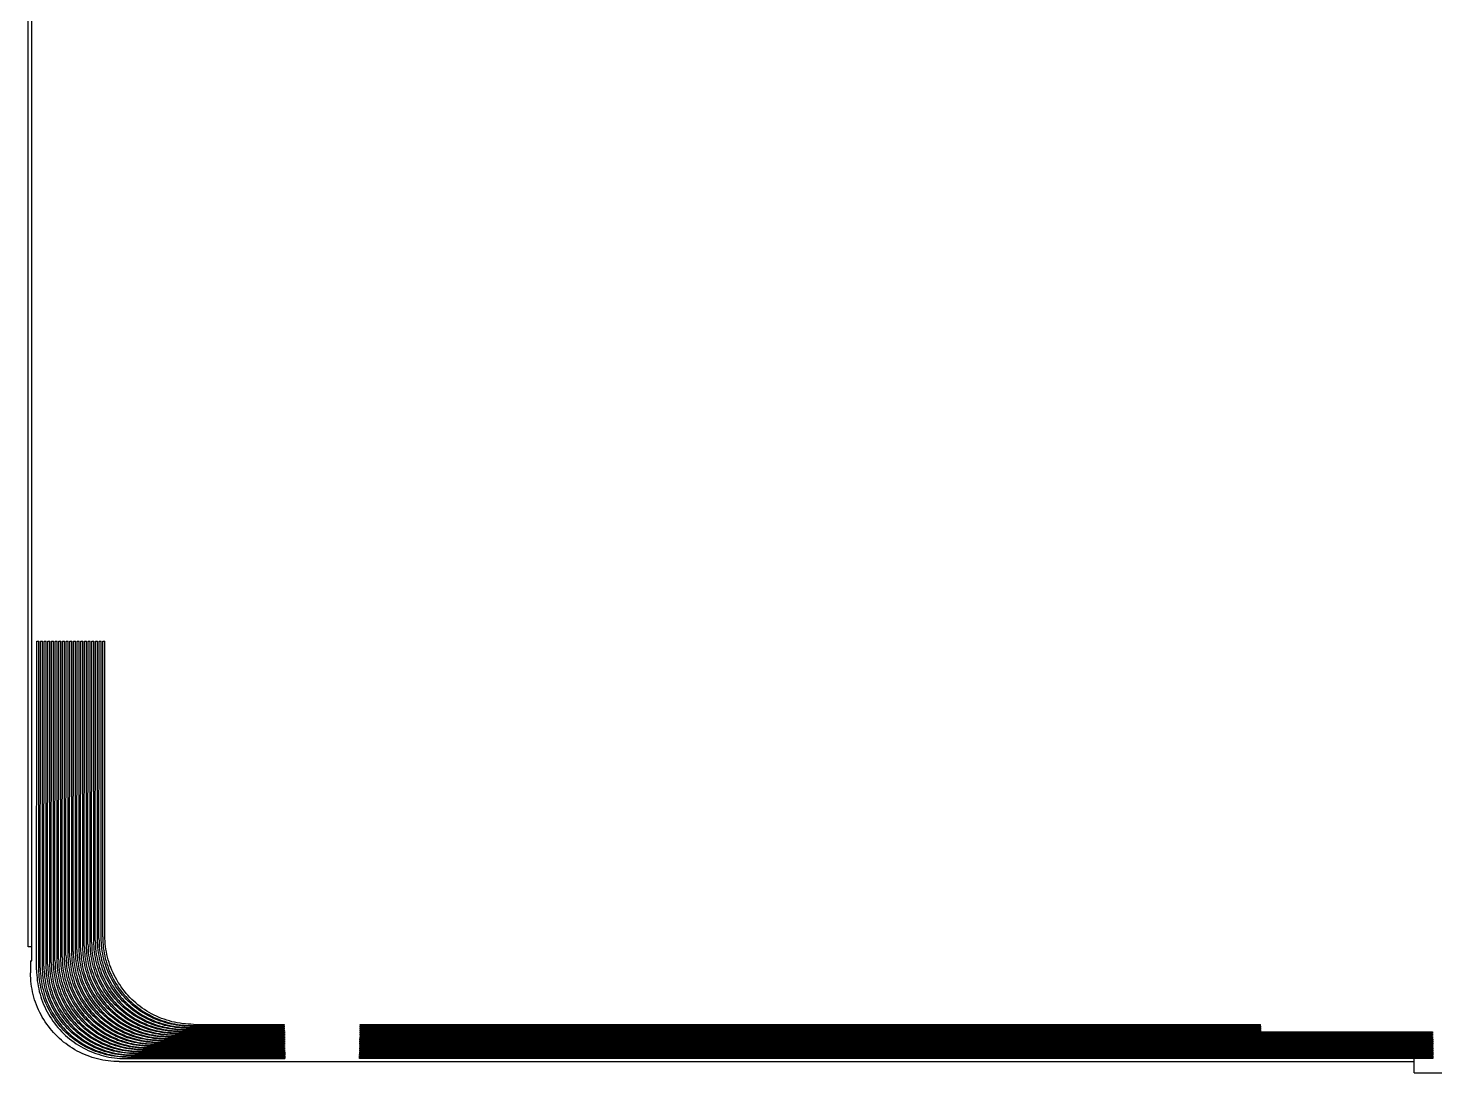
# Model space of a CAD drawing. Extents: x 0 to 34, y -0.3 to 21.7.
# Drawn here: x 17.413 to 19.297, y 7.043 to 8.441 of the extents above; entities that cross this region are included whole.
import ezdxf

# ---------------------------------------------------------------- set-up
doc = ezdxf.new("R2010")
doc.units = 0
doc.header["$LTSCALE"] = 1.87
doc.layers.get('0').update_dxf_attribs({"linetype": 'CONTINUOUS'})

msp = doc.modelspace()

# ---------------------------------------------------------------- linework, layer by layer
at = {"color": 7, "linetype": 'CONTINUOUS'}
for p, q in [((17.4135, 7.212), (17.4135, 9.162)), ((17.4184, 7.1933), (17.4184, 9.162)), ((17.4249, 7.1811), (17.4251, 7.6208)), ((17.4251, 7.6208), (17.4277, 7.6208)), ((17.4279, 7.1827), (17.4277, 7.6208)), ((17.4298, 7.1836), (17.43, 7.6208)), ((17.43, 7.6208), (17.4326, 7.6208)), ((17.4328, 7.1851), (17.4326, 7.6208)), ((17.4347, 7.1861), (17.4349, 7.6208)), ((17.4349, 7.6208), (17.4375, 7.6208)), ((17.4377, 7.1876), (17.4375, 7.6208)), ((17.4396, 7.1885), (17.4398, 7.6208)), ((17.4398, 7.6208), (17.4424, 7.6208)), ((17.4426, 7.19), (17.4424, 7.6208)), ((17.4445, 7.191), (17.4447, 7.6208)), ((17.4447, 7.6208), (17.4474, 7.6208)), ((17.4475, 7.1925), (17.4474, 7.6208)), ((17.4494, 7.1934), (17.4496, 7.6208)), ((17.4496, 7.6208), (17.4523, 7.6208)), ((17.4525, 7.1949), (17.4523, 7.6208)), ((17.4543, 7.1959), (17.4545, 7.6208)), ((17.4545, 7.6208), (17.4572, 7.6208)), ((17.4574, 7.1974), (17.4572, 7.6208)), ((17.4592, 7.1983), (17.4594, 7.6208)), ((17.4594, 7.6208), (17.4621, 7.6208)), ((17.4623, 7.1998), (17.4621, 7.6208)), ((17.4641, 7.2008), (17.4643, 7.6208)), ((17.4643, 7.6208), (17.467, 7.6208)), ((17.4672, 7.2023), (17.467, 7.6208)), ((17.4691, 7.2032), (17.4693, 7.6208)), ((17.4693, 7.6208), (17.4719, 7.6208)), ((17.4721, 7.2048), (17.4719, 7.6208)), ((17.474, 7.2057), (17.4742, 7.6208)), ((17.4742, 7.6208), (17.4768, 7.6208)), ((17.477, 7.2072), (17.4768, 7.6208)), ((17.4789, 7.2081), (17.4791, 7.6208)), ((17.4791, 7.6208), (17.4817, 7.6208)), ((17.4819, 7.2097), (17.4817, 7.6208)), ((17.4838, 7.2106), (17.484, 7.6208)), ((17.484, 7.6208), (17.4866, 7.6208)), ((17.4868, 7.2121), (17.4866, 7.6208)), ((17.4887, 7.2131), (17.4889, 7.6208)), ((17.4889, 7.6208), (17.4915, 7.6208)), ((17.4917, 7.2146), (17.4915, 7.6208)), ((17.4936, 7.2155), (17.4938, 7.6208)), ((17.4938, 7.6208), (17.4964, 7.6208)), ((17.4966, 7.217), (17.4964, 7.6208)), ((17.4985, 7.218), (17.4987, 7.6208)), ((17.4987, 7.6208), (17.5014, 7.6208)), ((17.5015, 7.2195), (17.5014, 7.6208)), ((17.5034, 7.2204), (17.5036, 7.6208)), ((17.5036, 7.6208), (17.5063, 7.6208)), ((17.5064, 7.2219), (17.5063, 7.6208)), ((17.5083, 7.2229), (17.5085, 7.6208)), ((17.5085, 7.6208), (17.5112, 7.6208)), ((17.5114, 7.2244), (17.5112, 7.6208)), ((17.5133, 7.2253), (17.5134, 7.6208)), ((17.5134, 7.6208), (17.5161, 7.6208)), ((17.5163, 7.2268), (17.5161, 7.6208)), ((17.4184, 7.212), (17.4135, 7.212)), ((17.4166, 7.1933), (17.4184, 7.1933)), ((17.4166, 7.1933), (17.4166, 7.177)), ((17.6253, 7.1032), (17.7565, 7.1032)), ((17.627, 7.1041), (17.7565, 7.1041)), ((17.6302, 7.1057), (17.7565, 7.1057)), ((17.6319, 7.1066), (17.7564, 7.1066)), ((17.6351, 7.1081), (17.7564, 7.1081)), ((17.7564, 7.1081), (17.7564, 7.1066)), ((17.7565, 7.1057), (17.7565, 7.1041)), ((17.7565, 7.1032), (17.7565, 7.1017)), ((17.858, 7.1017), (17.8581, 7.1032)), ((17.8581, 7.1066), (17.8582, 7.1081)), ((19.0639, 7.1066), (17.8581, 7.1066)), ((17.8581, 7.1057), (19.064, 7.1057)), ((17.8581, 7.1041), (17.8581, 7.1057)), ((19.064, 7.1041), (17.8581, 7.1041)), ((17.8581, 7.1032), (19.064, 7.1032)), ((17.8582, 7.1081), (19.0639, 7.1081)), ((19.0639, 7.1066), (19.0639, 7.1081)), ((19.064, 7.1041), (19.064, 7.1057)), ((19.064, 7.1017), (19.064, 7.1032)), ((17.586, 7.0836), (17.7568, 7.0836)), ((17.5878, 7.0845), (17.7568, 7.0845)), ((17.5909, 7.086), (17.7568, 7.086)), ((17.5927, 7.0869), (17.7568, 7.0869)), ((17.5958, 7.0885), (17.7568, 7.0885)), ((17.5976, 7.0894), (17.7567, 7.0894)), ((17.6007, 7.0909), (17.7567, 7.0909)), ((17.6025, 7.0918), (17.7567, 7.0918)), ((17.6056, 7.0934), (17.7567, 7.0934)), ((17.6074, 7.0943), (17.7567, 7.0943)), ((17.6105, 7.0959), (17.7566, 7.0959)), ((17.6123, 7.0967), (17.7566, 7.0967)), ((17.6154, 7.0983), (17.7566, 7.0983)), ((17.6172, 7.0992), (17.7566, 7.0992)), ((17.6203, 7.1008), (17.7565, 7.1008)), ((17.6221, 7.1017), (17.7565, 7.1017)), ((17.7565, 7.1008), (17.7566, 7.0992)), ((17.7566, 7.0983), (17.7566, 7.0967)), ((17.7566, 7.0959), (17.7567, 7.0943)), ((17.7567, 7.0934), (17.7567, 7.0918)), ((17.7567, 7.0909), (17.7567, 7.0894)), ((17.7568, 7.0885), (17.7568, 7.0869)), ((17.7568, 7.086), (17.7568, 7.0845)), ((17.7568, 7.0836), (17.7569, 7.082)), ((17.8577, 7.0845), (17.8578, 7.086)), ((19.2943, 7.0845), (17.8577, 7.0845)), ((17.8577, 7.0836), (19.2943, 7.0836)), ((17.8577, 7.082), (17.8577, 7.0836)), ((17.8578, 7.0894), (17.8579, 7.0909)), ((19.2942, 7.0894), (17.8578, 7.0894)), ((17.8578, 7.0885), (19.2943, 7.0885)), ((17.8578, 7.0869), (17.8578, 7.0885)), ((19.2943, 7.0869), (17.8578, 7.0869)), ((17.8578, 7.086), (19.2943, 7.086)), ((17.8579, 7.0959), (19.2941, 7.0959)), ((17.8579, 7.0943), (17.8579, 7.0959)), ((19.2942, 7.0943), (17.8579, 7.0943)), ((17.8579, 7.0934), (19.2942, 7.0934)), ((17.8579, 7.0918), (17.8579, 7.0934)), ((19.2942, 7.0918), (17.8579, 7.0918)), ((17.8579, 7.0909), (19.2942, 7.0909)), ((19.064, 7.1017), (17.858, 7.1017)), ((17.858, 7.1008), (19.064, 7.1008)), ((17.858, 7.0992), (17.858, 7.1008)), ((19.0641, 7.0992), (17.858, 7.0992)), ((17.858, 7.0983), (19.2941, 7.0983)), ((17.858, 7.0967), (17.858, 7.0983)), ((19.2941, 7.0967), (17.858, 7.0967)), ((19.0641, 7.0992), (19.064, 7.1008)), ((19.2941, 7.0983), (19.2941, 7.0967)), ((19.2941, 7.0959), (19.2942, 7.0943)), ((19.2942, 7.0934), (19.2942, 7.0918)), ((19.2942, 7.0909), (19.2942, 7.0894)), ((19.2943, 7.0885), (19.2943, 7.0869)), ((19.2943, 7.086), (19.2943, 7.0845)), ((19.2943, 7.0836), (19.2944, 7.082)), ((17.5485, 7.0648), (17.7572, 7.0648)), ((17.5516, 7.0664), (17.7571, 7.0664)), ((17.5534, 7.0673), (17.7571, 7.0673)), ((17.5565, 7.0689), (17.7571, 7.0689)), ((17.5583, 7.0697), (17.7571, 7.0697)), ((17.5614, 7.0713), (17.7571, 7.0713)), ((17.5632, 7.0722), (17.757, 7.0722)), ((17.5664, 7.0738), (17.757, 7.0738)), ((17.5681, 7.0747), (17.757, 7.0747)), ((17.5713, 7.0762), (17.757, 7.0762)), ((17.573, 7.0771), (17.757, 7.0771)), ((17.5762, 7.0787), (17.7569, 7.0787)), ((17.5779, 7.0796), (17.7569, 7.0796)), ((17.5811, 7.0811), (17.7569, 7.0811)), ((17.5828, 7.082), (17.7569, 7.082)), ((17.7569, 7.0811), (17.7569, 7.0796)), ((17.7569, 7.0787), (17.757, 7.0771)), ((17.757, 7.0762), (17.757, 7.0747)), ((17.757, 7.0738), (17.757, 7.0722)), ((17.7571, 7.0713), (17.7571, 7.0697)), ((17.7571, 7.0689), (17.7571, 7.0673)), ((17.7571, 7.0664), (17.7572, 7.0648)), ((17.8574, 7.0673), (17.8575, 7.0689)), ((19.2946, 7.0673), (17.8574, 7.0673)), ((17.8574, 7.0664), (19.2946, 7.0664)), ((17.8574, 7.0648), (17.8574, 7.0664)), ((19.2947, 7.0648), (17.8574, 7.0648)), ((17.8575, 7.0722), (17.8576, 7.0738)), ((19.2945, 7.0722), (17.8575, 7.0722)), ((17.8575, 7.0713), (19.2946, 7.0713)), ((17.8575, 7.0697), (17.8575, 7.0713)), ((19.2946, 7.0697), (17.8575, 7.0697)), ((17.8575, 7.0689), (19.2946, 7.0689)), ((17.8576, 7.0787), (19.2944, 7.0787)), ((17.8576, 7.0771), (17.8576, 7.0787)), ((19.2945, 7.0771), (17.8576, 7.0771)), ((17.8576, 7.0762), (19.2945, 7.0762)), ((17.8576, 7.0747), (17.8576, 7.0762)), ((19.2945, 7.0747), (17.8576, 7.0747)), ((17.8576, 7.0738), (19.2945, 7.0738)), ((19.2944, 7.082), (17.8577, 7.082)), ((17.8577, 7.0811), (19.2944, 7.0811)), ((17.8577, 7.0796), (17.8577, 7.0811)), ((19.2944, 7.0796), (17.8577, 7.0796)), ((19.2944, 7.0811), (19.2944, 7.0796)), ((19.2944, 7.0787), (19.2945, 7.0771)), ((19.2945, 7.0762), (19.2945, 7.0747)), ((19.2945, 7.0738), (19.2945, 7.0722)), ((19.2946, 7.0713), (19.2946, 7.0697)), ((19.2946, 7.0689), (19.2946, 7.0673)), ((19.2946, 7.0664), (19.2947, 7.0648)), ((17.5354, 7.0583), (19.2697, 7.0583)), ((17.5436, 7.0624), (17.7572, 7.0624)), ((17.5467, 7.064), (17.7572, 7.064)), ((17.7572, 7.064), (17.7572, 7.0624)), ((17.8574, 7.064), (19.2947, 7.064)), ((17.8574, 7.0624), (17.8574, 7.064)), ((19.2947, 7.0624), (17.8574, 7.0624)), ((19.2697, 7.0432), (19.2697, 7.062)), ((19.2947, 7.064), (19.2947, 7.0624)), ((19.2697, 7.0432), (19.501, 7.0432))]:
    msp.add_line(p, q, dxfattribs=at)
for points in [[(17.4936, 7.2155), (17.4937, 7.2118), (17.4938, 7.2082), (17.4941, 7.2045), (17.4945, 7.2009), (17.495, 7.1973), (17.4956, 7.1937), (17.4964, 7.1901), (17.4972, 7.1865), (17.4981, 7.183), (17.4992, 7.1795), (17.5004, 7.176), (17.5016, 7.1726), (17.503, 7.1692), (17.5045, 7.1659), (17.506, 7.1626), (17.5077, 7.1593), (17.5095, 7.1561), (17.5114, 7.153), (17.5134, 7.1499), (17.5154, 7.1469), (17.5176, 7.1439), (17.5198, 7.141), (17.5222, 7.1382), (17.5246, 7.1355), (17.5271, 7.1328), (17.5297, 7.1302), (17.5323, 7.1277), (17.5351, 7.1253), (17.5379, 7.123), (17.5408, 7.1207), (17.5437, 7.1186), (17.5467, 7.1165), (17.5498, 7.1145), (17.5529, 7.1127), (17.5561, 7.1109), (17.5594, 7.1092), (17.5627, 7.1076), (17.566, 7.1061), (17.5694, 7.1048), (17.5728, 7.1035), (17.5763, 7.1023), (17.5798, 7.1013), (17.5833, 7.1003), (17.5869, 7.0995), (17.5905, 7.0988), (17.5941, 7.0982), (17.5977, 7.0976), (17.6014, 7.0973), (17.605, 7.097), (17.6086, 7.0968), (17.6123, 7.0967)], [(17.6154, 7.0983), (17.6118, 7.0984), (17.6081, 7.0985), (17.6045, 7.0988), (17.6008, 7.0992), (17.5972, 7.0997), (17.5936, 7.1003), (17.59, 7.1011), (17.5865, 7.1019), (17.5829, 7.1028), (17.5794, 7.1039), (17.576, 7.1051), (17.5725, 7.1063), (17.5691, 7.1077), (17.5658, 7.1092), (17.5625, 7.1108), (17.5593, 7.1124), (17.5561, 7.1142), (17.5529, 7.1161), (17.5498, 7.1181), (17.5468, 7.1201), (17.5439, 7.1223), (17.541, 7.1245), (17.5382, 7.1269), (17.5354, 7.1293), (17.5328, 7.1318), (17.5302, 7.1344), (17.5277, 7.137), (17.5252, 7.1398), (17.5229, 7.1426), (17.5206, 7.1455), (17.5185, 7.1484), (17.5164, 7.1514), (17.5144, 7.1545), (17.5126, 7.1577), (17.5108, 7.1609), (17.5091, 7.1641), (17.5075, 7.1674), (17.506, 7.1707), (17.5047, 7.1741), (17.5034, 7.1776), (17.5022, 7.181), (17.5012, 7.1845), (17.5002, 7.1881), (17.4994, 7.1916), (17.4987, 7.1952), (17.498, 7.1988), (17.4975, 7.2024), (17.4971, 7.2061), (17.4969, 7.2097), (17.4967, 7.2134), (17.4966, 7.217)], [(17.4985, 7.218), (17.4986, 7.2143), (17.4987, 7.2106), (17.499, 7.207), (17.4994, 7.2034), (17.4999, 7.1997), (17.5005, 7.1961), (17.5013, 7.1925), (17.5021, 7.189), (17.503, 7.1855), (17.5041, 7.1819), (17.5053, 7.1785), (17.5065, 7.175), (17.5079, 7.1717), (17.5094, 7.1683), (17.511, 7.165), (17.5126, 7.1618), (17.5144, 7.1586), (17.5163, 7.1554), (17.5183, 7.1523), (17.5203, 7.1493), (17.5225, 7.1464), (17.5247, 7.1435), (17.5271, 7.1407), (17.5295, 7.1379), (17.532, 7.1353), (17.5346, 7.1327), (17.5372, 7.1302), (17.54, 7.1278), (17.5428, 7.1254), (17.5457, 7.1232), (17.5486, 7.121), (17.5516, 7.119), (17.5547, 7.117), (17.5579, 7.1151), (17.5611, 7.1133), (17.5643, 7.1116), (17.5676, 7.1101), (17.5709, 7.1086), (17.5743, 7.1072), (17.5778, 7.106), (17.5812, 7.1048), (17.5847, 7.1037), (17.5883, 7.1028), (17.5918, 7.102), (17.5954, 7.1012), (17.599, 7.1006), (17.6026, 7.1001), (17.6063, 7.0997), (17.6099, 7.0994), (17.6136, 7.0993), (17.6172, 7.0992)], [(17.6203, 7.1008), (17.6167, 7.1008), (17.613, 7.101), (17.6094, 7.1013), (17.6058, 7.1017), (17.6021, 7.1022), (17.5985, 7.1028), (17.5949, 7.1035), (17.5914, 7.1043), (17.5878, 7.1053), (17.5843, 7.1063), (17.5809, 7.1075), (17.5774, 7.1088), (17.5741, 7.1102), (17.5707, 7.1116), (17.5674, 7.1132), (17.5642, 7.1149), (17.561, 7.1167), (17.5578, 7.1185), (17.5547, 7.1205), (17.5517, 7.1226), (17.5488, 7.1247), (17.5459, 7.127), (17.5431, 7.1293), (17.5403, 7.1317), (17.5377, 7.1343), (17.5351, 7.1368), (17.5326, 7.1395), (17.5301, 7.1422), (17.5278, 7.1451), (17.5256, 7.1479), (17.5234, 7.1509), (17.5213, 7.1539), (17.5194, 7.157), (17.5175, 7.1601), (17.5157, 7.1633), (17.514, 7.1666), (17.5124, 7.1699), (17.511, 7.1732), (17.5096, 7.1766), (17.5083, 7.18), (17.5071, 7.1835), (17.5061, 7.187), (17.5051, 7.1905), (17.5043, 7.1941), (17.5036, 7.1977), (17.503, 7.2013), (17.5024, 7.2049), (17.5021, 7.2085), (17.5018, 7.2122), (17.5016, 7.2158), (17.5015, 7.2195)], [(17.5034, 7.2204), (17.5035, 7.2168), (17.5037, 7.2131), (17.5039, 7.2095), (17.5043, 7.2058), (17.5048, 7.2022), (17.5054, 7.1986), (17.5062, 7.195), (17.507, 7.1914), (17.508, 7.1879), (17.509, 7.1844), (17.5102, 7.1809), (17.5114, 7.1775), (17.5128, 7.1741), (17.5143, 7.1708), (17.5159, 7.1675), (17.5175, 7.1642), (17.5193, 7.161), (17.5212, 7.1579), (17.5232, 7.1548), (17.5252, 7.1518), (17.5274, 7.1488), (17.5296, 7.146), (17.532, 7.1431), (17.5344, 7.1404), (17.5369, 7.1377), (17.5395, 7.1351), (17.5421, 7.1326), (17.5449, 7.1302), (17.5477, 7.1279), (17.5506, 7.1256), (17.5535, 7.1235), (17.5566, 7.1214), (17.5596, 7.1194), (17.5628, 7.1176), (17.566, 7.1158), (17.5692, 7.1141), (17.5725, 7.1125), (17.5759, 7.111), (17.5792, 7.1097), (17.5827, 7.1084), (17.5861, 7.1072), (17.5896, 7.1062), (17.5932, 7.1052), (17.5967, 7.1044), (17.6003, 7.1037), (17.6039, 7.1031), (17.6075, 7.1026), (17.6112, 7.1022), (17.6148, 7.1019), (17.6185, 7.1017), (17.6221, 7.1017)], [(17.6253, 7.1032), (17.6216, 7.1033), (17.6179, 7.1034), (17.6143, 7.1037), (17.6107, 7.1041), (17.607, 7.1046), (17.6034, 7.1052), (17.5998, 7.106), (17.5963, 7.1068), (17.5928, 7.1077), (17.5893, 7.1088), (17.5858, 7.11), (17.5823, 7.1112), (17.579, 7.1126), (17.5756, 7.1141), (17.5723, 7.1157), (17.5691, 7.1173), (17.5659, 7.1191), (17.5627, 7.121), (17.5596, 7.123), (17.5566, 7.125), (17.5537, 7.1272), (17.5508, 7.1294), (17.548, 7.1318), (17.5452, 7.1342), (17.5426, 7.1367), (17.54, 7.1393), (17.5375, 7.142), (17.5351, 7.1447), (17.5327, 7.1475), (17.5305, 7.1504), (17.5283, 7.1533), (17.5262, 7.1564), (17.5243, 7.1594), (17.5224, 7.1626), (17.5206, 7.1658), (17.5189, 7.169), (17.5173, 7.1723), (17.5159, 7.1757), (17.5145, 7.179), (17.5132, 7.1825), (17.5121, 7.1859), (17.511, 7.1894), (17.51, 7.193), (17.5092, 7.1965), (17.5085, 7.2001), (17.5079, 7.2037), (17.5074, 7.2073), (17.507, 7.211), (17.5067, 7.2146), (17.5065, 7.2183), (17.5064, 7.2219)], [(17.5083, 7.2229), (17.5084, 7.2192), (17.5086, 7.2156), (17.5088, 7.2119), (17.5092, 7.2083), (17.5097, 7.2046), (17.5104, 7.201), (17.5111, 7.1975), (17.5119, 7.1939), (17.5129, 7.1904), (17.5139, 7.1869), (17.5151, 7.1834), (17.5163, 7.18), (17.5177, 7.1766), (17.5192, 7.1732), (17.5208, 7.1699), (17.5225, 7.1667), (17.5242, 7.1635), (17.5261, 7.1603), (17.5281, 7.1573), (17.5301, 7.1542), (17.5323, 7.1513), (17.5346, 7.1484), (17.5369, 7.1456), (17.5393, 7.1428), (17.5418, 7.1402), (17.5444, 7.1376), (17.5471, 7.1351), (17.5498, 7.1327), (17.5526, 7.1303), (17.5555, 7.1281), (17.5584, 7.1259), (17.5615, 7.1239), (17.5645, 7.1219), (17.5677, 7.12), (17.5709, 7.1182), (17.5741, 7.1166), (17.5774, 7.115), (17.5808, 7.1135), (17.5841, 7.1121), (17.5876, 7.1109), (17.591, 7.1097), (17.5945, 7.1086), (17.5981, 7.1077), (17.6016, 7.1069), (17.6052, 7.1061), (17.6088, 7.1055), (17.6124, 7.105), (17.6161, 7.1046), (17.6197, 7.1043), (17.6234, 7.1042), (17.627, 7.1041)], [(17.6302, 7.1057), (17.6265, 7.1057), (17.6228, 7.1059), (17.6192, 7.1062), (17.6156, 7.1066), (17.6119, 7.1071), (17.6083, 7.1077), (17.6048, 7.1084), (17.6012, 7.1093), (17.5977, 7.1102), (17.5942, 7.1113), (17.5907, 7.1124), (17.5873, 7.1137), (17.5839, 7.1151), (17.5805, 7.1165), (17.5772, 7.1181), (17.574, 7.1198), (17.5708, 7.1216), (17.5676, 7.1235), (17.5646, 7.1254), (17.5615, 7.1275), (17.5586, 7.1296), (17.5557, 7.1319), (17.5529, 7.1342), (17.5501, 7.1367), (17.5475, 7.1392), (17.5449, 7.1417), (17.5424, 7.1444), (17.54, 7.1471), (17.5376, 7.15), (17.5354, 7.1528), (17.5332, 7.1558), (17.5311, 7.1588), (17.5292, 7.1619), (17.5273, 7.165), (17.5255, 7.1682), (17.5238, 7.1715), (17.5222, 7.1748), (17.5208, 7.1781), (17.5194, 7.1815), (17.5181, 7.1849), (17.517, 7.1884), (17.5159, 7.1919), (17.515, 7.1954), (17.5141, 7.199), (17.5134, 7.2026), (17.5128, 7.2062), (17.5123, 7.2098), (17.5119, 7.2134), (17.5116, 7.2171), (17.5114, 7.2207), (17.5114, 7.2244)], [(17.5133, 7.2253), (17.5133, 7.2217), (17.5135, 7.218), (17.5138, 7.2144), (17.5141, 7.2107), (17.5147, 7.2071), (17.5153, 7.2035), (17.516, 7.1999), (17.5168, 7.1963), (17.5178, 7.1928), (17.5188, 7.1893), (17.52, 7.1858), (17.5213, 7.1824), (17.5226, 7.179), (17.5241, 7.1757), (17.5257, 7.1724), (17.5274, 7.1691), (17.5291, 7.1659), (17.531, 7.1628), (17.533, 7.1597), (17.5351, 7.1567), (17.5372, 7.1537), (17.5395, 7.1509), (17.5418, 7.148), (17.5442, 7.1453), (17.5467, 7.1426), (17.5493, 7.1401), (17.552, 7.1376), (17.5547, 7.1351), (17.5575, 7.1328), (17.5604, 7.1305), (17.5634, 7.1284), (17.5664, 7.1263), (17.5694, 7.1244), (17.5726, 7.1225), (17.5758, 7.1207), (17.579, 7.119), (17.5823, 7.1174), (17.5857, 7.116), (17.5891, 7.1146), (17.5925, 7.1133), (17.596, 7.1122), (17.5995, 7.1111), (17.603, 7.1102), (17.6065, 7.1093), (17.6101, 7.1086), (17.6137, 7.108), (17.6174, 7.1075), (17.621, 7.1071), (17.6246, 7.1068), (17.6283, 7.1066), (17.6319, 7.1066)], [(17.6351, 7.1081), (17.6314, 7.1082), (17.6278, 7.1084), (17.6241, 7.1086), (17.6205, 7.109), (17.6169, 7.1095), (17.6132, 7.1101), (17.6097, 7.1109), (17.6061, 7.1117), (17.6026, 7.1127), (17.5991, 7.1137), (17.5956, 7.1149), (17.5922, 7.1161), (17.5888, 7.1175), (17.5854, 7.119), (17.5821, 7.1206), (17.5789, 7.1222), (17.5757, 7.124), (17.5725, 7.1259), (17.5695, 7.1279), (17.5664, 7.1299), (17.5635, 7.1321), (17.5606, 7.1343), (17.5578, 7.1367), (17.555, 7.1391), (17.5524, 7.1416), (17.5498, 7.1442), (17.5473, 7.1469), (17.5449, 7.1496), (17.5425, 7.1524), (17.5403, 7.1553), (17.5381, 7.1582), (17.5361, 7.1613), (17.5341, 7.1643), (17.5322, 7.1675), (17.5304, 7.1707), (17.5287, 7.1739), (17.5272, 7.1772), (17.5257, 7.1806), (17.5243, 7.184), (17.523, 7.1874), (17.5219, 7.1909), (17.5208, 7.1944), (17.5199, 7.1979), (17.519, 7.2014), (17.5183, 7.205), (17.5177, 7.2086), (17.5172, 7.2122), (17.5168, 7.2159), (17.5165, 7.2195), (17.5163, 7.2232), (17.5163, 7.2268)], [(17.4543, 7.1959), (17.4544, 7.1922), (17.4546, 7.1886), (17.4548, 7.1849), (17.4552, 7.1813), (17.4557, 7.1776), (17.4563, 7.174), (17.4571, 7.1705), (17.4579, 7.1669), (17.4589, 7.1634), (17.4599, 7.1599), (17.4611, 7.1564), (17.4623, 7.1529), (17.4637, 7.1496), (17.4652, 7.1462), (17.4668, 7.1429), (17.4684, 7.1397), (17.4702, 7.1365), (17.4721, 7.1333), (17.4741, 7.1303), (17.4761, 7.1272), (17.4783, 7.1243), (17.4805, 7.1214), (17.4829, 7.1186), (17.4853, 7.1158), (17.4878, 7.1132), (17.4904, 7.1106), (17.493, 7.1081), (17.4958, 7.1057), (17.4986, 7.1033), (17.5015, 7.1011), (17.5044, 7.0989), (17.5074, 7.0969), (17.5105, 7.0949), (17.5137, 7.093), (17.5169, 7.0912), (17.5201, 7.0896), (17.5234, 7.088), (17.5267, 7.0865), (17.5301, 7.0851), (17.5336, 7.0839), (17.537, 7.0827), (17.5405, 7.0816), (17.5441, 7.0807), (17.5476, 7.0799), (17.5512, 7.0791), (17.5548, 7.0785), (17.5584, 7.078), (17.5621, 7.0776), (17.5657, 7.0773), (17.5694, 7.0772), (17.573, 7.0771)], [(17.5762, 7.0787), (17.5725, 7.0787), (17.5689, 7.0789), (17.5652, 7.0792), (17.5616, 7.0796), (17.558, 7.0801), (17.5543, 7.0807), (17.5508, 7.0814), (17.5472, 7.0823), (17.5437, 7.0832), (17.5402, 7.0843), (17.5367, 7.0854), (17.5333, 7.0867), (17.5299, 7.0881), (17.5265, 7.0895), (17.5232, 7.0911), (17.52, 7.0928), (17.5168, 7.0946), (17.5136, 7.0965), (17.5106, 7.0984), (17.5075, 7.1005), (17.5046, 7.1027), (17.5017, 7.1049), (17.4989, 7.1072), (17.4962, 7.1097), (17.4935, 7.1122), (17.4909, 7.1147), (17.4884, 7.1174), (17.486, 7.1202), (17.4836, 7.123), (17.4814, 7.1259), (17.4792, 7.1288), (17.4772, 7.1318), (17.4752, 7.1349), (17.4733, 7.138), (17.4715, 7.1412), (17.4698, 7.1445), (17.4683, 7.1478), (17.4668, 7.1511), (17.4654, 7.1545), (17.4641, 7.1579), (17.463, 7.1614), (17.4619, 7.1649), (17.461, 7.1684), (17.4601, 7.172), (17.4594, 7.1756), (17.4588, 7.1792), (17.4583, 7.1828), (17.4579, 7.1864), (17.4576, 7.1901), (17.4574, 7.1937), (17.4574, 7.1974)], [(17.4592, 7.1983), (17.4593, 7.1947), (17.4595, 7.191), (17.4597, 7.1874), (17.4601, 7.1837), (17.4606, 7.1801), (17.4613, 7.1765), (17.462, 7.1729), (17.4628, 7.1693), (17.4638, 7.1658), (17.4648, 7.1623), (17.466, 7.1588), (17.4672, 7.1554), (17.4686, 7.152), (17.4701, 7.1487), (17.4717, 7.1454), (17.4734, 7.1421), (17.4751, 7.1389), (17.477, 7.1358), (17.479, 7.1327), (17.481, 7.1297), (17.4832, 7.1267), (17.4854, 7.1239), (17.4878, 7.121), (17.4902, 7.1183), (17.4927, 7.1156), (17.4953, 7.1131), (17.498, 7.1105), (17.5007, 7.1081), (17.5035, 7.1058), (17.5064, 7.1035), (17.5093, 7.1014), (17.5124, 7.0993), (17.5154, 7.0973), (17.5186, 7.0955), (17.5218, 7.0937), (17.525, 7.092), (17.5283, 7.0904), (17.5317, 7.089), (17.535, 7.0876), (17.5385, 7.0863), (17.5419, 7.0851), (17.5454, 7.0841), (17.549, 7.0831), (17.5525, 7.0823), (17.5561, 7.0816), (17.5597, 7.081), (17.5633, 7.0805), (17.567, 7.0801), (17.5706, 7.0798), (17.5743, 7.0796), (17.5779, 7.0796)], [(17.5811, 7.0811), (17.5774, 7.0812), (17.5738, 7.0814), (17.5701, 7.0816), (17.5665, 7.082), (17.5629, 7.0825), (17.5593, 7.0832), (17.5557, 7.0839), (17.5521, 7.0847), (17.5486, 7.0857), (17.5451, 7.0867), (17.5416, 7.0879), (17.5382, 7.0891), (17.5348, 7.0905), (17.5314, 7.092), (17.5281, 7.0936), (17.5249, 7.0953), (17.5217, 7.097), (17.5186, 7.0989), (17.5155, 7.1009), (17.5125, 7.103), (17.5095, 7.1051), (17.5066, 7.1074), (17.5038, 7.1097), (17.5011, 7.1121), (17.4984, 7.1146), (17.4958, 7.1172), (17.4933, 7.1199), (17.4909, 7.1226), (17.4885, 7.1254), (17.4863, 7.1283), (17.4841, 7.1313), (17.4821, 7.1343), (17.4801, 7.1373), (17.4782, 7.1405), (17.4764, 7.1437), (17.4747, 7.1469), (17.4732, 7.1502), (17.4717, 7.1536), (17.4703, 7.157), (17.469, 7.1604), (17.4679, 7.1639), (17.4668, 7.1674), (17.4659, 7.1709), (17.465, 7.1744), (17.4643, 7.178), (17.4637, 7.1816), (17.4632, 7.1853), (17.4628, 7.1889), (17.4625, 7.1925), (17.4623, 7.1962), (17.4623, 7.1998)], [(17.4641, 7.2008), (17.4642, 7.1971), (17.4644, 7.1935), (17.4647, 7.1898), (17.465, 7.1862), (17.4655, 7.1826), (17.4662, 7.1789), (17.4669, 7.1754), (17.4677, 7.1718), (17.4687, 7.1683), (17.4697, 7.1648), (17.4709, 7.1613), (17.4722, 7.1579), (17.4735, 7.1545), (17.475, 7.1511), (17.4766, 7.1478), (17.4783, 7.1446), (17.48, 7.1414), (17.4819, 7.1382), (17.4839, 7.1352), (17.486, 7.1321), (17.4881, 7.1292), (17.4904, 7.1263), (17.4927, 7.1235), (17.4951, 7.1208), (17.4976, 7.1181), (17.5002, 7.1155), (17.5029, 7.113), (17.5056, 7.1106), (17.5084, 7.1082), (17.5113, 7.106), (17.5143, 7.1038), (17.5173, 7.1018), (17.5203, 7.0998), (17.5235, 7.0979), (17.5267, 7.0961), (17.5299, 7.0945), (17.5332, 7.0929), (17.5366, 7.0914), (17.54, 7.09), (17.5434, 7.0888), (17.5469, 7.0876), (17.5504, 7.0865), (17.5539, 7.0856), (17.5574, 7.0848), (17.561, 7.084), (17.5646, 7.0834), (17.5683, 7.0829), (17.5719, 7.0825), (17.5755, 7.0822), (17.5792, 7.0821), (17.5828, 7.082)], [(17.586, 7.0836), (17.5823, 7.0836), (17.5787, 7.0838), (17.575, 7.0841), (17.5714, 7.0845), (17.5678, 7.085), (17.5642, 7.0856), (17.5606, 7.0863), (17.557, 7.0872), (17.5535, 7.0881), (17.55, 7.0892), (17.5465, 7.0903), (17.5431, 7.0916), (17.5397, 7.093), (17.5363, 7.0945), (17.5331, 7.096), (17.5298, 7.0977), (17.5266, 7.0995), (17.5235, 7.1014), (17.5204, 7.1033), (17.5174, 7.1054), (17.5144, 7.1076), (17.5115, 7.1098), (17.5087, 7.1121), (17.506, 7.1146), (17.5033, 7.1171), (17.5007, 7.1197), (17.4982, 7.1223), (17.4958, 7.1251), (17.4934, 7.1279), (17.4912, 7.1308), (17.489, 7.1337), (17.487, 7.1367), (17.485, 7.1398), (17.4831, 7.1429), (17.4813, 7.1461), (17.4797, 7.1494), (17.4781, 7.1527), (17.4766, 7.156), (17.4752, 7.1594), (17.474, 7.1628), (17.4728, 7.1663), (17.4717, 7.1698), (17.4708, 7.1733), (17.4699, 7.1769), (17.4692, 7.1805), (17.4686, 7.1841), (17.4681, 7.1877), (17.4677, 7.1913), (17.4674, 7.195), (17.4672, 7.1986), (17.4672, 7.2023)], [(17.4691, 7.2032), (17.4691, 7.1996), (17.4693, 7.1959), (17.4696, 7.1923), (17.47, 7.1886), (17.4705, 7.185), (17.4711, 7.1814), (17.4718, 7.1778), (17.4726, 7.1743), (17.4736, 7.1707), (17.4746, 7.1672), (17.4758, 7.1637), (17.4771, 7.1603), (17.4784, 7.1569), (17.4799, 7.1536), (17.4815, 7.1503), (17.4832, 7.147), (17.485, 7.1438), (17.4868, 7.1407), (17.4888, 7.1376), (17.4909, 7.1346), (17.493, 7.1317), (17.4953, 7.1288), (17.4976, 7.1259), (17.5, 7.1232), (17.5025, 7.1205), (17.5051, 7.118), (17.5078, 7.1155), (17.5105, 7.113), (17.5133, 7.1107), (17.5162, 7.1084), (17.5192, 7.1063), (17.5222, 7.1042), (17.5253, 7.1023), (17.5284, 7.1004), (17.5316, 7.0986), (17.5348, 7.0969), (17.5381, 7.0953), (17.5415, 7.0939), (17.5449, 7.0925), (17.5483, 7.0912), (17.5518, 7.0901), (17.5553, 7.089), (17.5588, 7.0881), (17.5624, 7.0872), (17.5659, 7.0865), (17.5695, 7.0859), (17.5732, 7.0854), (17.5768, 7.085), (17.5804, 7.0847), (17.5841, 7.0845), (17.5878, 7.0845)], [(17.5909, 7.086), (17.5872, 7.0861), (17.5836, 7.0863), (17.5799, 7.0865), (17.5763, 7.0869), (17.5727, 7.0874), (17.5691, 7.0881), (17.5655, 7.0888), (17.5619, 7.0896), (17.5584, 7.0906), (17.5549, 7.0916), (17.5514, 7.0928), (17.548, 7.0941), (17.5446, 7.0954), (17.5413, 7.0969), (17.538, 7.0985), (17.5347, 7.1002), (17.5315, 7.1019), (17.5284, 7.1038), (17.5253, 7.1058), (17.5223, 7.1079), (17.5193, 7.11), (17.5164, 7.1123), (17.5136, 7.1146), (17.5109, 7.117), (17.5082, 7.1195), (17.5056, 7.1221), (17.5031, 7.1248), (17.5007, 7.1275), (17.4984, 7.1303), (17.4961, 7.1332), (17.4939, 7.1362), (17.4919, 7.1392), (17.4899, 7.1423), (17.488, 7.1454), (17.4862, 7.1486), (17.4846, 7.1518), (17.483, 7.1551), (17.4815, 7.1585), (17.4801, 7.1619), (17.4789, 7.1653), (17.4777, 7.1688), (17.4766, 7.1723), (17.4757, 7.1758), (17.4749, 7.1794), (17.4741, 7.1829), (17.4735, 7.1865), (17.473, 7.1902), (17.4726, 7.1938), (17.4723, 7.1974), (17.4721, 7.2011), (17.4721, 7.2048)], [(17.474, 7.2057), (17.474, 7.202), (17.4742, 7.1984), (17.4745, 7.1947), (17.4749, 7.1911), (17.4754, 7.1875), (17.476, 7.1839), (17.4767, 7.1803), (17.4775, 7.1767), (17.4785, 7.1732), (17.4795, 7.1697), (17.4807, 7.1662), (17.482, 7.1628), (17.4833, 7.1594), (17.4848, 7.156), (17.4864, 7.1527), (17.4881, 7.1495), (17.4899, 7.1463), (17.4917, 7.1431), (17.4937, 7.1401), (17.4958, 7.1371), (17.4979, 7.1341), (17.5002, 7.1312), (17.5025, 7.1284), (17.5049, 7.1257), (17.5074, 7.123), (17.51, 7.1204), (17.5127, 7.1179), (17.5154, 7.1155), (17.5182, 7.1132), (17.5211, 7.1109), (17.5241, 7.1087), (17.5271, 7.1067), (17.5302, 7.1047), (17.5333, 7.1028), (17.5365, 7.1011), (17.5397, 7.0994), (17.543, 7.0978), (17.5464, 7.0963), (17.5498, 7.0949), (17.5532, 7.0937), (17.5567, 7.0925), (17.5602, 7.0915), (17.5637, 7.0905), (17.5673, 7.0897), (17.5708, 7.0889), (17.5744, 7.0883), (17.5781, 7.0878), (17.5817, 7.0874), (17.5854, 7.0872), (17.589, 7.087), (17.5927, 7.0869)], [(17.5958, 7.0885), (17.5921, 7.0886), (17.5885, 7.0887), (17.5848, 7.089), (17.5812, 7.0894), (17.5776, 7.0899), (17.574, 7.0905), (17.5704, 7.0912), (17.5668, 7.0921), (17.5633, 7.093), (17.5598, 7.0941), (17.5563, 7.0952), (17.5529, 7.0965), (17.5495, 7.0979), (17.5462, 7.0994), (17.5429, 7.1009), (17.5396, 7.1026), (17.5364, 7.1044), (17.5333, 7.1063), (17.5302, 7.1082), (17.5272, 7.1103), (17.5242, 7.1125), (17.5213, 7.1147), (17.5185, 7.1171), (17.5158, 7.1195), (17.5131, 7.122), (17.5105, 7.1246), (17.508, 7.1272), (17.5056, 7.13), (17.5033, 7.1328), (17.501, 7.1357), (17.4989, 7.1386), (17.4968, 7.1416), (17.4948, 7.1447), (17.4929, 7.1478), (17.4912, 7.151), (17.4895, 7.1543), (17.4879, 7.1576), (17.4864, 7.1609), (17.485, 7.1643), (17.4838, 7.1677), (17.4826, 7.1712), (17.4815, 7.1747), (17.4806, 7.1783), (17.4798, 7.1818), (17.479, 7.1854), (17.4784, 7.189), (17.4779, 7.1926), (17.4775, 7.1963), (17.4772, 7.1999), (17.4771, 7.2035), (17.477, 7.2072)], [(17.4789, 7.2081), (17.4789, 7.2045), (17.4791, 7.2008), (17.4794, 7.1972), (17.4798, 7.1935), (17.4803, 7.1899), (17.4809, 7.1863), (17.4816, 7.1827), (17.4825, 7.1792), (17.4834, 7.1756), (17.4845, 7.1721), (17.4856, 7.1687), (17.4869, 7.1652), (17.4883, 7.1618), (17.4897, 7.1585), (17.4913, 7.1552), (17.493, 7.1519), (17.4948, 7.1487), (17.4966, 7.1456), (17.4986, 7.1425), (17.5007, 7.1395), (17.5028, 7.1366), (17.5051, 7.1337), (17.5074, 7.1309), (17.5098, 7.1281), (17.5124, 7.1255), (17.5149, 7.1229), (17.5176, 7.1204), (17.5203, 7.1179), (17.5232, 7.1156), (17.526, 7.1134), (17.529, 7.1112), (17.532, 7.1091), (17.5351, 7.1072), (17.5382, 7.1053), (17.5414, 7.1035), (17.5447, 7.1018), (17.548, 7.1002), (17.5513, 7.0988), (17.5547, 7.0974), (17.5581, 7.0961), (17.5616, 7.095), (17.5651, 7.0939), (17.5686, 7.093), (17.5722, 7.0921), (17.5758, 7.0914), (17.5794, 7.0908), (17.583, 7.0903), (17.5866, 7.0899), (17.5903, 7.0896), (17.5939, 7.0894), (17.5976, 7.0894)], [(17.6007, 7.0909), (17.597, 7.091), (17.5934, 7.0912), (17.5898, 7.0915), (17.5861, 7.0918), (17.5825, 7.0924), (17.5789, 7.093), (17.5753, 7.0937), (17.5717, 7.0945), (17.5682, 7.0955), (17.5647, 7.0965), (17.5612, 7.0977), (17.5578, 7.099), (17.5544, 7.1003), (17.5511, 7.1018), (17.5478, 7.1034), (17.5445, 7.1051), (17.5413, 7.1069), (17.5382, 7.1087), (17.5351, 7.1107), (17.5321, 7.1128), (17.5291, 7.1149), (17.5263, 7.1172), (17.5234, 7.1195), (17.5207, 7.1219), (17.518, 7.1244), (17.5154, 7.127), (17.5129, 7.1297), (17.5105, 7.1324), (17.5082, 7.1352), (17.5059, 7.1381), (17.5038, 7.1411), (17.5017, 7.1441), (17.4997, 7.1472), (17.4978, 7.1503), (17.4961, 7.1535), (17.4944, 7.1567), (17.4928, 7.16), (17.4913, 7.1634), (17.4899, 7.1668), (17.4887, 7.1702), (17.4875, 7.1737), (17.4865, 7.1772), (17.4855, 7.1807), (17.4847, 7.1843), (17.4839, 7.1878), (17.4833, 7.1914), (17.4828, 7.1951), (17.4824, 7.1987), (17.4821, 7.2023), (17.482, 7.206), (17.4819, 7.2097)], [(17.4838, 7.2106), (17.4838, 7.2069), (17.484, 7.2033), (17.4843, 7.1996), (17.4847, 7.196), (17.4852, 7.1924), (17.4858, 7.1888), (17.4865, 7.1852), (17.4874, 7.1816), (17.4883, 7.1781), (17.4894, 7.1746), (17.4905, 7.1711), (17.4918, 7.1677), (17.4932, 7.1643), (17.4946, 7.1609), (17.4962, 7.1576), (17.4979, 7.1544), (17.4997, 7.1512), (17.5016, 7.1481), (17.5035, 7.145), (17.5056, 7.142), (17.5078, 7.139), (17.51, 7.1361), (17.5123, 7.1333), (17.5148, 7.1306), (17.5173, 7.1279), (17.5198, 7.1253), (17.5225, 7.1228), (17.5252, 7.1204), (17.5281, 7.1181), (17.5309, 7.1158), (17.5339, 7.1137), (17.5369, 7.1116), (17.54, 7.1096), (17.5431, 7.1077), (17.5463, 7.106), (17.5496, 7.1043), (17.5529, 7.1027), (17.5562, 7.1012), (17.5596, 7.0999), (17.563, 7.0986), (17.5665, 7.0974), (17.57, 7.0964), (17.5735, 7.0954), (17.5771, 7.0946), (17.5807, 7.0939), (17.5843, 7.0932), (17.5879, 7.0927), (17.5915, 7.0923), (17.5952, 7.0921), (17.5988, 7.0919), (17.6025, 7.0918)], [(17.6056, 7.0934), (17.602, 7.0935), (17.5983, 7.0936), (17.5947, 7.0939), (17.591, 7.0943), (17.5874, 7.0948), (17.5838, 7.0954), (17.5802, 7.0962), (17.5767, 7.097), (17.5731, 7.0979), (17.5696, 7.099), (17.5661, 7.1002), (17.5627, 7.1014), (17.5593, 7.1028), (17.556, 7.1043), (17.5527, 7.1058), (17.5494, 7.1075), (17.5462, 7.1093), (17.5431, 7.1112), (17.54, 7.1132), (17.537, 7.1152), (17.534, 7.1174), (17.5312, 7.1196), (17.5283, 7.122), (17.5256, 7.1244), (17.5229, 7.1269), (17.5203, 7.1295), (17.5178, 7.1321), (17.5154, 7.1349), (17.5131, 7.1377), (17.5108, 7.1406), (17.5087, 7.1435), (17.5066, 7.1465), (17.5046, 7.1496), (17.5028, 7.1528), (17.501, 7.156), (17.4993, 7.1592), (17.4977, 7.1625), (17.4962, 7.1658), (17.4949, 7.1692), (17.4936, 7.1727), (17.4924, 7.1761), (17.4914, 7.1796), (17.4904, 7.1832), (17.4896, 7.1867), (17.4888, 7.1903), (17.4882, 7.1939), (17.4877, 7.1975), (17.4873, 7.2012), (17.487, 7.2048), (17.4869, 7.2085), (17.4868, 7.2121)], [(17.4887, 7.2131), (17.4888, 7.2094), (17.4889, 7.2057), (17.4892, 7.2021), (17.4896, 7.1985), (17.4901, 7.1948), (17.4907, 7.1912), (17.4914, 7.1876), (17.4923, 7.1841), (17.4932, 7.1805), (17.4943, 7.177), (17.4954, 7.1736), (17.4967, 7.1701), (17.4981, 7.1667), (17.4996, 7.1634), (17.5011, 7.1601), (17.5028, 7.1569), (17.5046, 7.1537), (17.5065, 7.1505), (17.5084, 7.1474), (17.5105, 7.1444), (17.5127, 7.1415), (17.5149, 7.1386), (17.5172, 7.1358), (17.5197, 7.133), (17.5222, 7.1304), (17.5248, 7.1278), (17.5274, 7.1253), (17.5302, 7.1229), (17.533, 7.1205), (17.5359, 7.1183), (17.5388, 7.1161), (17.5418, 7.114), (17.5449, 7.1121), (17.548, 7.1102), (17.5512, 7.1084), (17.5545, 7.1067), (17.5578, 7.1052), (17.5611, 7.1037), (17.5645, 7.1023), (17.5679, 7.101), (17.5714, 7.0999), (17.5749, 7.0988), (17.5784, 7.0979), (17.582, 7.097), (17.5856, 7.0963), (17.5892, 7.0957), (17.5928, 7.0952), (17.5964, 7.0948), (17.6001, 7.0945), (17.6037, 7.0943), (17.6074, 7.0943)], [(17.6105, 7.0959), (17.6069, 7.0959), (17.6032, 7.0961), (17.5996, 7.0964), (17.5959, 7.0968), (17.5923, 7.0973), (17.5887, 7.0979), (17.5851, 7.0986), (17.5816, 7.0994), (17.578, 7.1004), (17.5745, 7.1014), (17.5711, 7.1026), (17.5676, 7.1039), (17.5642, 7.1052), (17.5609, 7.1067), (17.5576, 7.1083), (17.5543, 7.11), (17.5511, 7.1118), (17.548, 7.1136), (17.5449, 7.1156), (17.5419, 7.1177), (17.539, 7.1198), (17.5361, 7.1221), (17.5333, 7.1244), (17.5305, 7.1268), (17.5278, 7.1293), (17.5253, 7.1319), (17.5228, 7.1346), (17.5203, 7.1373), (17.518, 7.1401), (17.5157, 7.143), (17.5136, 7.146), (17.5115, 7.149), (17.5095, 7.1521), (17.5077, 7.1552), (17.5059, 7.1584), (17.5042, 7.1617), (17.5026, 7.165), (17.5011, 7.1683), (17.4998, 7.1717), (17.4985, 7.1751), (17.4973, 7.1786), (17.4963, 7.1821), (17.4953, 7.1856), (17.4945, 7.1892), (17.4938, 7.1928), (17.4931, 7.1964), (17.4926, 7.2), (17.4922, 7.2036), (17.492, 7.2073), (17.4918, 7.2109), (17.4917, 7.2146)], [(17.4249, 7.1811), (17.4249, 7.1775), (17.4251, 7.1738), (17.4254, 7.1702), (17.4258, 7.1665), (17.4263, 7.1629), (17.4269, 7.1593), (17.4276, 7.1557), (17.4284, 7.1522), (17.4294, 7.1486), (17.4304, 7.1451), (17.4316, 7.1417), (17.4329, 7.1382), (17.4342, 7.1348), (17.4357, 7.1315), (17.4373, 7.1282), (17.439, 7.1249), (17.4408, 7.1217), (17.4426, 7.1186), (17.4446, 7.1155), (17.4467, 7.1125), (17.4488, 7.1096), (17.4511, 7.1067), (17.4534, 7.1039), (17.4558, 7.1011), (17.4583, 7.0985), (17.4609, 7.0959), (17.4636, 7.0934), (17.4663, 7.0909), (17.4691, 7.0886), (17.472, 7.0864), (17.475, 7.0842), (17.478, 7.0821), (17.4811, 7.0802), (17.4842, 7.0783), (17.4874, 7.0765), (17.4906, 7.0748), (17.4939, 7.0732), (17.4973, 7.0718), (17.5007, 7.0704), (17.5041, 7.0691), (17.5076, 7.068), (17.5111, 7.0669), (17.5146, 7.066), (17.5182, 7.0651), (17.5217, 7.0644), (17.5253, 7.0638), (17.529, 7.0633), (17.5326, 7.0629), (17.5362, 7.0626), (17.5399, 7.0624), (17.5436, 7.0624)], [(17.5467, 7.064), (17.5431, 7.064), (17.5394, 7.0642), (17.5358, 7.0645), (17.5321, 7.0649), (17.5285, 7.0654), (17.5249, 7.066), (17.5213, 7.0667), (17.5178, 7.0675), (17.5142, 7.0685), (17.5107, 7.0695), (17.5072, 7.0707), (17.5038, 7.072), (17.5004, 7.0733), (17.4971, 7.0748), (17.4938, 7.0764), (17.4905, 7.0781), (17.4873, 7.0799), (17.4842, 7.0817), (17.4811, 7.0837), (17.4781, 7.0858), (17.4752, 7.0879), (17.4723, 7.0902), (17.4694, 7.0925), (17.4667, 7.0949), (17.464, 7.0974), (17.4615, 7.1), (17.4589, 7.1027), (17.4565, 7.1054), (17.4542, 7.1082), (17.4519, 7.1111), (17.4498, 7.1141), (17.4477, 7.1171), (17.4457, 7.1202), (17.4439, 7.1233), (17.4421, 7.1265), (17.4404, 7.1298), (17.4388, 7.1331), (17.4373, 7.1364), (17.436, 7.1398), (17.4347, 7.1432), (17.4335, 7.1467), (17.4325, 7.1502), (17.4315, 7.1537), (17.4307, 7.1573), (17.4299, 7.1609), (17.4293, 7.1645), (17.4288, 7.1681), (17.4284, 7.1717), (17.4281, 7.1754), (17.428, 7.179), (17.4279, 7.1827)], [(17.4298, 7.1836), (17.4298, 7.1799), (17.43, 7.1763), (17.4303, 7.1726), (17.4307, 7.169), (17.4312, 7.1654), (17.4318, 7.1618), (17.4325, 7.1582), (17.4334, 7.1546), (17.4343, 7.1511), (17.4354, 7.1476), (17.4365, 7.1441), (17.4378, 7.1407), (17.4392, 7.1373), (17.4406, 7.1339), (17.4422, 7.1306), (17.4439, 7.1274), (17.4457, 7.1242), (17.4475, 7.1211), (17.4495, 7.118), (17.4516, 7.115), (17.4537, 7.112), (17.456, 7.1091), (17.4583, 7.1063), (17.4607, 7.1036), (17.4632, 7.1009), (17.4658, 7.0983), (17.4685, 7.0958), (17.4712, 7.0934), (17.474, 7.0911), (17.4769, 7.0888), (17.4799, 7.0867), (17.4829, 7.0846), (17.486, 7.0826), (17.4891, 7.0807), (17.4923, 7.079), (17.4956, 7.0773), (17.4989, 7.0757), (17.5022, 7.0742), (17.5056, 7.0729), (17.509, 7.0716), (17.5125, 7.0704), (17.516, 7.0694), (17.5195, 7.0684), (17.5231, 7.0676), (17.5267, 7.0669), (17.5303, 7.0662), (17.5339, 7.0657), (17.5375, 7.0653), (17.5412, 7.0651), (17.5448, 7.0649), (17.5485, 7.0648)], [(17.5516, 7.0664), (17.548, 7.0665), (17.5443, 7.0666), (17.5407, 7.0669), (17.537, 7.0673), (17.5334, 7.0678), (17.5298, 7.0684), (17.5262, 7.0692), (17.5227, 7.07), (17.5191, 7.0709), (17.5156, 7.072), (17.5122, 7.0732), (17.5087, 7.0744), (17.5053, 7.0758), (17.502, 7.0773), (17.4987, 7.0789), (17.4954, 7.0805), (17.4922, 7.0823), (17.4891, 7.0842), (17.486, 7.0862), (17.483, 7.0882), (17.4801, 7.0904), (17.4772, 7.0926), (17.4744, 7.095), (17.4716, 7.0974), (17.4689, 7.0999), (17.4664, 7.1025), (17.4639, 7.1051), (17.4614, 7.1079), (17.4591, 7.1107), (17.4568, 7.1136), (17.4547, 7.1165), (17.4526, 7.1195), (17.4506, 7.1226), (17.4488, 7.1258), (17.447, 7.129), (17.4453, 7.1322), (17.4437, 7.1355), (17.4422, 7.1388), (17.4409, 7.1422), (17.4396, 7.1457), (17.4384, 7.1491), (17.4374, 7.1526), (17.4364, 7.1562), (17.4356, 7.1597), (17.4349, 7.1633), (17.4342, 7.1669), (17.4337, 7.1705), (17.4333, 7.1742), (17.4331, 7.1778), (17.4329, 7.1815), (17.4328, 7.1851)], [(17.4347, 7.1861), (17.4347, 7.1824), (17.4349, 7.1787), (17.4352, 7.1751), (17.4356, 7.1714), (17.4361, 7.1678), (17.4367, 7.1642), (17.4374, 7.1606), (17.4383, 7.1571), (17.4392, 7.1535), (17.4403, 7.15), (17.4414, 7.1466), (17.4427, 7.1431), (17.4441, 7.1397), (17.4455, 7.1364), (17.4471, 7.1331), (17.4488, 7.1298), (17.4506, 7.1266), (17.4525, 7.1235), (17.4544, 7.1204), (17.4565, 7.1174), (17.4586, 7.1145), (17.4609, 7.1116), (17.4632, 7.1088), (17.4657, 7.106), (17.4682, 7.1034), (17.4707, 7.1008), (17.4734, 7.0983), (17.4761, 7.0959), (17.479, 7.0935), (17.4818, 7.0913), (17.4848, 7.0891), (17.4878, 7.087), (17.4909, 7.0851), (17.494, 7.0832), (17.4972, 7.0814), (17.5005, 7.0797), (17.5038, 7.0782), (17.5071, 7.0767), (17.5105, 7.0753), (17.5139, 7.074), (17.5174, 7.0729), (17.5209, 7.0718), (17.5244, 7.0709), (17.528, 7.07), (17.5316, 7.0693), (17.5352, 7.0687), (17.5388, 7.0682), (17.5424, 7.0678), (17.5461, 7.0675), (17.5497, 7.0673), (17.5534, 7.0673)], [(17.5565, 7.0689), (17.5529, 7.0689), (17.5492, 7.0691), (17.5456, 7.0694), (17.5419, 7.0698), (17.5383, 7.0703), (17.5347, 7.0709), (17.5311, 7.0716), (17.5276, 7.0724), (17.524, 7.0734), (17.5205, 7.0744), (17.5171, 7.0756), (17.5136, 7.0769), (17.5102, 7.0783), (17.5069, 7.0797), (17.5036, 7.0813), (17.5004, 7.083), (17.4972, 7.0848), (17.494, 7.0866), (17.4909, 7.0886), (17.4879, 7.0907), (17.485, 7.0928), (17.4821, 7.0951), (17.4793, 7.0974), (17.4765, 7.0998), (17.4739, 7.1023), (17.4713, 7.1049), (17.4688, 7.1076), (17.4663, 7.1103), (17.464, 7.1132), (17.4617, 7.116), (17.4596, 7.119), (17.4575, 7.122), (17.4555, 7.1251), (17.4537, 7.1282), (17.4519, 7.1314), (17.4502, 7.1347), (17.4486, 7.138), (17.4471, 7.1413), (17.4458, 7.1447), (17.4445, 7.1481), (17.4433, 7.1516), (17.4423, 7.1551), (17.4413, 7.1586), (17.4405, 7.1622), (17.4398, 7.1658), (17.4391, 7.1694), (17.4386, 7.173), (17.4382, 7.1766), (17.438, 7.1803), (17.4378, 7.1839), (17.4377, 7.1876)], [(17.4396, 7.1885), (17.4397, 7.1848), (17.4398, 7.1812), (17.4401, 7.1775), (17.4405, 7.1739), (17.441, 7.1703), (17.4416, 7.1667), (17.4423, 7.1631), (17.4432, 7.1595), (17.4441, 7.156), (17.4452, 7.1525), (17.4463, 7.149), (17.4476, 7.1456), (17.449, 7.1422), (17.4505, 7.1389), (17.452, 7.1356), (17.4537, 7.1323), (17.4555, 7.1291), (17.4574, 7.126), (17.4593, 7.1229), (17.4614, 7.1199), (17.4636, 7.1169), (17.4658, 7.114), (17.4681, 7.1112), (17.4706, 7.1085), (17.4731, 7.1058), (17.4757, 7.1032), (17.4783, 7.1007), (17.4811, 7.0983), (17.4839, 7.096), (17.4868, 7.0937), (17.4897, 7.0916), (17.4927, 7.0895), (17.4958, 7.0875), (17.4989, 7.0856), (17.5021, 7.0839), (17.5054, 7.0822), (17.5087, 7.0806), (17.512, 7.0791), (17.5154, 7.0778), (17.5188, 7.0765), (17.5223, 7.0753), (17.5258, 7.0743), (17.5293, 7.0733), (17.5329, 7.0725), (17.5365, 7.0718), (17.5401, 7.0711), (17.5437, 7.0706), (17.5473, 7.0702), (17.551, 7.07), (17.5546, 7.0698), (17.5583, 7.0697)], [(17.5614, 7.0713), (17.5578, 7.0714), (17.5541, 7.0715), (17.5505, 7.0718), (17.5469, 7.0722), (17.5432, 7.0727), (17.5396, 7.0733), (17.536, 7.0741), (17.5325, 7.0749), (17.5289, 7.0758), (17.5254, 7.0769), (17.522, 7.0781), (17.5185, 7.0793), (17.5152, 7.0807), (17.5118, 7.0822), (17.5085, 7.0838), (17.5053, 7.0854), (17.5021, 7.0872), (17.4989, 7.0891), (17.4958, 7.0911), (17.4928, 7.0931), (17.4899, 7.0953), (17.487, 7.0975), (17.4842, 7.0999), (17.4814, 7.1023), (17.4788, 7.1048), (17.4762, 7.1074), (17.4737, 7.11), (17.4712, 7.1128), (17.4689, 7.1156), (17.4667, 7.1185), (17.4645, 7.1214), (17.4624, 7.1245), (17.4605, 7.1275), (17.4586, 7.1307), (17.4568, 7.1339), (17.4551, 7.1371), (17.4535, 7.1404), (17.4521, 7.1438), (17.4507, 7.1471), (17.4494, 7.1506), (17.4482, 7.154), (17.4472, 7.1575), (17.4462, 7.1611), (17.4454, 7.1646), (17.4447, 7.1682), (17.4441, 7.1718), (17.4435, 7.1754), (17.4432, 7.1791), (17.4429, 7.1827), (17.4427, 7.1864), (17.4426, 7.19)], [(17.4445, 7.191), (17.4446, 7.1873), (17.4447, 7.1836), (17.445, 7.18), (17.4454, 7.1764), (17.4459, 7.1727), (17.4465, 7.1691), (17.4472, 7.1655), (17.4481, 7.162), (17.449, 7.1584), (17.4501, 7.1549), (17.4512, 7.1515), (17.4525, 7.148), (17.4539, 7.1447), (17.4554, 7.1413), (17.4569, 7.138), (17.4586, 7.1348), (17.4604, 7.1316), (17.4623, 7.1284), (17.4642, 7.1253), (17.4663, 7.1223), (17.4685, 7.1194), (17.4707, 7.1165), (17.4731, 7.1137), (17.4755, 7.1109), (17.478, 7.1083), (17.4806, 7.1057), (17.4832, 7.1032), (17.486, 7.1008), (17.4888, 7.0984), (17.4917, 7.0962), (17.4946, 7.094), (17.4976, 7.092), (17.5007, 7.09), (17.5038, 7.0881), (17.507, 7.0863), (17.5103, 7.0846), (17.5136, 7.0831), (17.5169, 7.0816), (17.5203, 7.0802), (17.5237, 7.0789), (17.5272, 7.0778), (17.5307, 7.0767), (17.5342, 7.0758), (17.5378, 7.0749), (17.5414, 7.0742), (17.545, 7.0736), (17.5486, 7.0731), (17.5522, 7.0727), (17.5559, 7.0724), (17.5595, 7.0723), (17.5632, 7.0722)], [(17.5664, 7.0738), (17.5627, 7.0738), (17.559, 7.074), (17.5554, 7.0743), (17.5518, 7.0747), (17.5481, 7.0752), (17.5445, 7.0758), (17.5409, 7.0765), (17.5374, 7.0774), (17.5339, 7.0783), (17.5304, 7.0794), (17.5269, 7.0805), (17.5235, 7.0818), (17.5201, 7.0832), (17.5167, 7.0846), (17.5134, 7.0862), (17.5102, 7.0879), (17.507, 7.0897), (17.5038, 7.0916), (17.5008, 7.0935), (17.4977, 7.0956), (17.4948, 7.0977), (17.4919, 7.1), (17.4891, 7.1023), (17.4863, 7.1048), (17.4837, 7.1073), (17.4811, 7.1098), (17.4786, 7.1125), (17.4762, 7.1152), (17.4738, 7.1181), (17.4716, 7.1209), (17.4694, 7.1239), (17.4673, 7.1269), (17.4654, 7.13), (17.4635, 7.1331), (17.4617, 7.1363), (17.46, 7.1396), (17.4584, 7.1429), (17.457, 7.1462), (17.4556, 7.1496), (17.4543, 7.153), (17.4532, 7.1565), (17.4521, 7.16), (17.4511, 7.1635), (17.4503, 7.1671), (17.4496, 7.1707), (17.449, 7.1743), (17.4485, 7.1779), (17.4481, 7.1815), (17.4478, 7.1852), (17.4476, 7.1888), (17.4475, 7.1925)], [(17.4494, 7.1934), (17.4495, 7.1898), (17.4496, 7.1861), (17.4499, 7.1825), (17.4503, 7.1788), (17.4508, 7.1752), (17.4514, 7.1716), (17.4522, 7.168), (17.453, 7.1644), (17.4539, 7.1609), (17.455, 7.1574), (17.4562, 7.1539), (17.4574, 7.1505), (17.4588, 7.1471), (17.4603, 7.1438), (17.4618, 7.1405), (17.4635, 7.1372), (17.4653, 7.134), (17.4672, 7.1309), (17.4692, 7.1278), (17.4712, 7.1248), (17.4734, 7.1218), (17.4756, 7.1189), (17.478, 7.1161), (17.4804, 7.1134), (17.4829, 7.1107), (17.4855, 7.1081), (17.4881, 7.1056), (17.4909, 7.1032), (17.4937, 7.1009), (17.4966, 7.0986), (17.4995, 7.0965), (17.5025, 7.0944), (17.5056, 7.0924), (17.5088, 7.0906), (17.512, 7.0888), (17.5152, 7.0871), (17.5185, 7.0855), (17.5218, 7.084), (17.5252, 7.0827), (17.5287, 7.0814), (17.5321, 7.0802), (17.5356, 7.0792), (17.5392, 7.0782), (17.5427, 7.0774), (17.5463, 7.0767), (17.5499, 7.0761), (17.5535, 7.0756), (17.5572, 7.0752), (17.5608, 7.0749), (17.5645, 7.0747), (17.5681, 7.0747)], [(17.5713, 7.0762), (17.5676, 7.0763), (17.5639, 7.0765), (17.5603, 7.0767), (17.5567, 7.0771), (17.553, 7.0776), (17.5494, 7.0782), (17.5459, 7.079), (17.5423, 7.0798), (17.5388, 7.0808), (17.5353, 7.0818), (17.5318, 7.083), (17.5284, 7.0842), (17.525, 7.0856), (17.5216, 7.0871), (17.5183, 7.0887), (17.5151, 7.0903), (17.5119, 7.0921), (17.5087, 7.094), (17.5057, 7.096), (17.5026, 7.098), (17.4997, 7.1002), (17.4968, 7.1024), (17.494, 7.1048), (17.4912, 7.1072), (17.4886, 7.1097), (17.486, 7.1123), (17.4835, 7.115), (17.4811, 7.1177), (17.4787, 7.1205), (17.4765, 7.1234), (17.4743, 7.1263), (17.4722, 7.1294), (17.4703, 7.1324), (17.4684, 7.1356), (17.4666, 7.1388), (17.4649, 7.142), (17.4633, 7.1453), (17.4619, 7.1487), (17.4605, 7.1521), (17.4592, 7.1555), (17.4581, 7.159), (17.457, 7.1625), (17.4561, 7.166), (17.4552, 7.1695), (17.4545, 7.1731), (17.4539, 7.1767), (17.4534, 7.1803), (17.453, 7.184), (17.4527, 7.1876), (17.4525, 7.1913), (17.4525, 7.1949)], [(17.5354, 7.0583), (17.5317, 7.0583), (17.5281, 7.0585), (17.5244, 7.0588), (17.5208, 7.0592), (17.5172, 7.0597), (17.5136, 7.0603), (17.51, 7.061), (17.5064, 7.0619), (17.5029, 7.0628), (17.4994, 7.0639), (17.4959, 7.065), (17.4925, 7.0663), (17.4891, 7.0677), (17.4857, 7.0692), (17.4824, 7.0707), (17.4792, 7.0724), (17.476, 7.0742), (17.4729, 7.0761), (17.4698, 7.078), (17.4668, 7.0801), (17.4638, 7.0823), (17.4609, 7.0845), (17.4581, 7.0869), (17.4554, 7.0893), (17.4527, 7.0918), (17.4501, 7.0944), (17.4476, 7.097), (17.4452, 7.0998), (17.4429, 7.1026), (17.4406, 7.1055), (17.4385, 7.1084), (17.4364, 7.1114), (17.4344, 7.1145), (17.4325, 7.1177), (17.4308, 7.1209), (17.4291, 7.1241), (17.4275, 7.1274), (17.426, 7.1307), (17.4246, 7.1341), (17.4234, 7.1376), (17.4222, 7.141), (17.4212, 7.1445), (17.4202, 7.1481), (17.4194, 7.1516), (17.4187, 7.1552), (17.418, 7.1588), (17.4175, 7.1624), (17.4171, 7.1661), (17.4169, 7.1697), (17.4167, 7.1734), (17.4166, 7.177)]]:
    msp.add_lwpolyline(points, dxfattribs=at)

doc.saveas('drawing.dxf')
